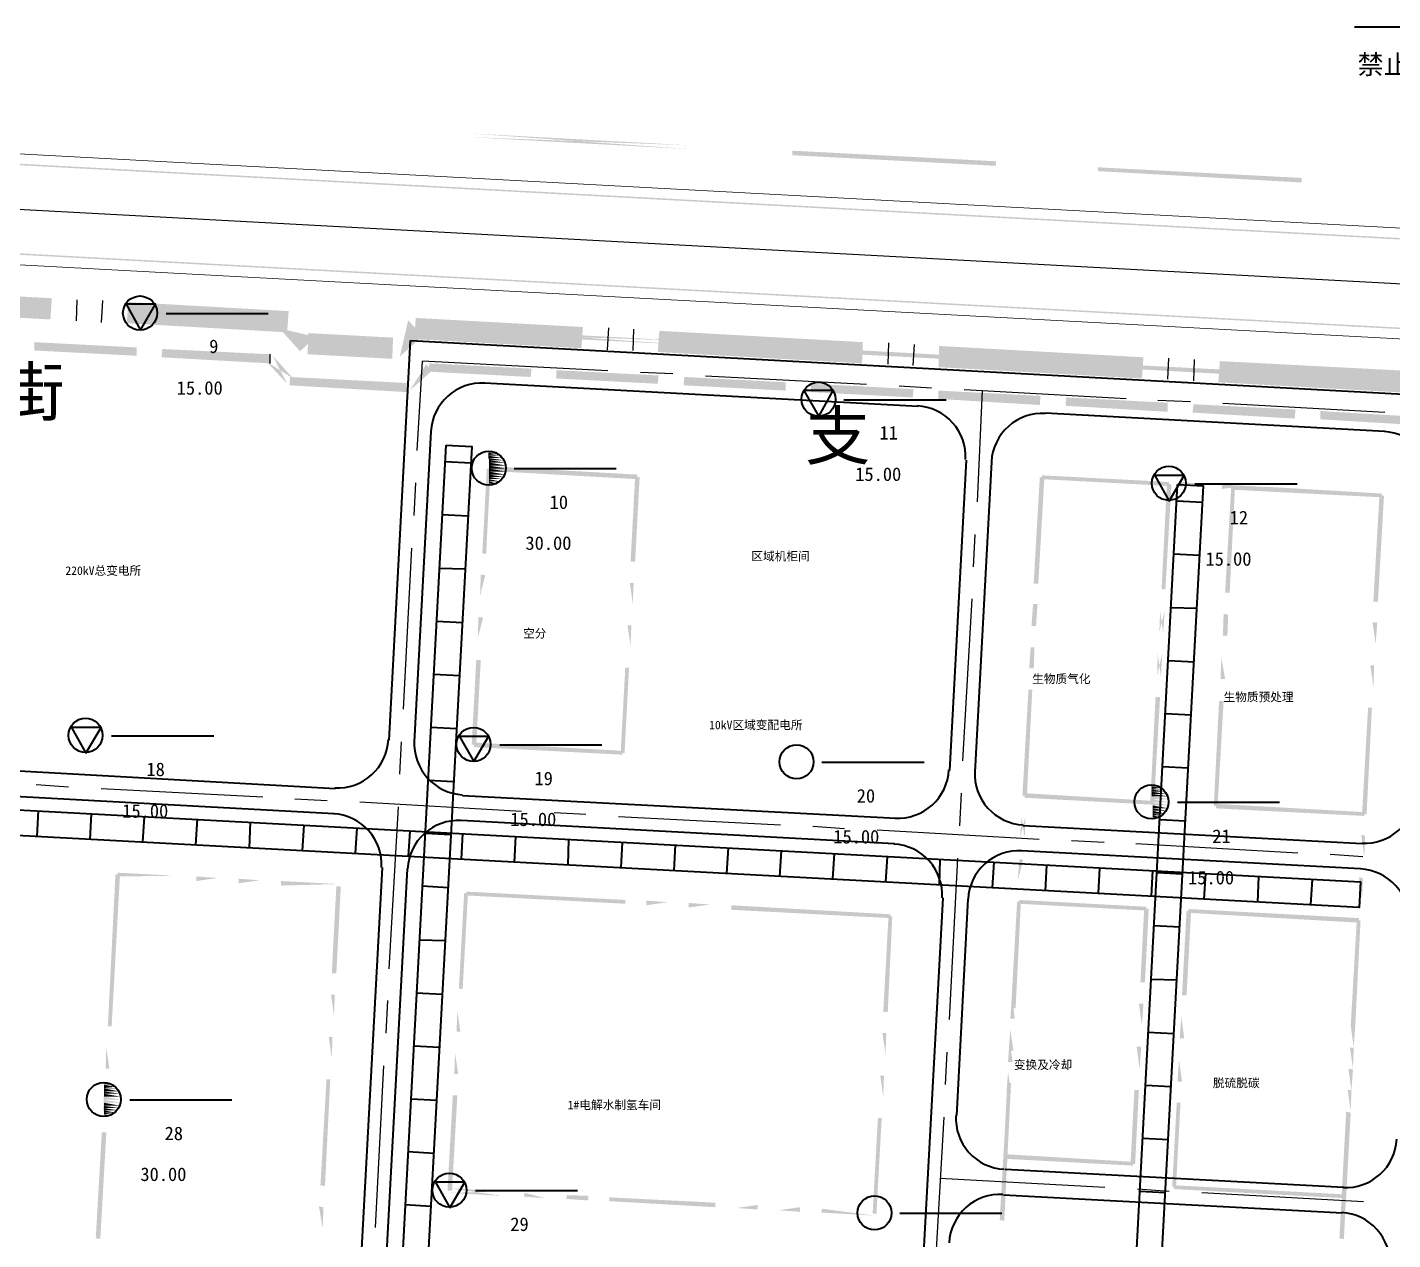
# Model space of a CAD drawing. Header units: metres. Extents: x 110 to 500, y 133 to 419.
# Drawn here: x 286.3 to 394.6, y 295.4 to 391.5 of the extents above; entities that cross this region are included whole.
import ezdxf

# ---------------------------------------------------------------- set-up
doc = ezdxf.new("R2010")
doc.units = ezdxf.units.M
for name, color, linetype in [('PDF_0', 7, 'Continuous'), ('PDF_0-道路边线', 7, 'Continuous'), ('PDF_c- 现状道路', 7, 'Continuous'), ('PDF_d-道路中心线', 7, 'Continuous'), ('PDF_d-道路红线', 7, 'Continuous'), ('PDF_HY_BZ_CC', 7, 'Continuous'), ('PDF_ROAD-CENT', 7, 'Continuous'), ('PDF_ZT-二期EPC承包商范围线', 7, 'Continuous'), ('PDF_勘探点', 7, 'Continuous'), ('PDF_绿线', 7, 'Continuous')]:
    doc.layers.add(name, color=color, linetype=linetype)
doc.styles.add('CHINESE', font='宋体')

msp = doc.modelspace()

# ---------------------------------------------------------------- hatches: boundary and pattern name
at = {"layer": 'PDF_0'}
for points in [[(272, 369.26), (288.14, 368.36), (288.26, 370.04), (272.06, 370.94)], [(294.2, 368.06), (306.92, 367.34), (307.04, 369.02), (294.32, 369.74)], [(317, 366.8), (330.26, 366.08), (330.38, 367.76), (317.12, 368.48)], [(308.54, 365.6), (315.26, 365.24), (315.32, 366.92), (308.6, 367.28)], [(336.32, 365.78), (352.52, 364.88), (352.58, 366.56), (336.44, 367.46)], [(286.88, 365.9), (294.98, 365.48), (294.98, 366.14), (286.88, 366.56)], [(358.58, 364.58), (374.72, 363.68), (374.84, 365.36), (358.64, 366.26)], [(296.96, 365.36), (305.54, 364.88), (305.54, 365.6), (297.02, 366.02)], [(380.78, 363.38), (396.98, 362.48), (397.04, 364.22), (380.9, 365.06)], [(318.14, 364.22), (326.24, 363.8), (326.3, 364.46), (318.2, 364.88)], [(328.28, 363.68), (336.32, 363.26), (336.38, 363.92), (328.28, 364.34)], [(307.1, 363.14), (316.4, 362.6), (316.4, 363.32), (307.16, 363.8)], [(338.36, 363.14), (346.46, 362.72), (346.46, 363.38), (338.42, 363.8)], [(348.44, 362.6), (356.54, 362.18), (356.6, 362.84), (348.5, 363.26)], [(358.58, 362.06), (366.62, 361.58), (366.68, 362.3), (358.58, 362.72)], [(368.66, 361.52), (376.76, 361.04), (376.76, 361.76), (368.72, 362.18)], [(378.74, 360.98), (386.84, 360.5), (386.9, 361.22), (378.8, 361.64)], [(388.88, 360.44), (396.98, 359.96), (396.98, 360.62), (388.88, 361.1)]]:
    msp.add_hatch(color=7, dxfattribs=at).paths.add_polyline_path(points)
h = msp.add_hatch(color=7, dxfattribs=at)
h.paths.add_polyline_path([(307.94, 365.84), (309.2, 366.98), (307.58, 368.78), (306.32, 367.64)])
h.paths.add_polyline_path([(306.32, 367.64), (306.32, 367.64), (307.58, 368.78), (309.2, 366.98)])
h = msp.add_hatch(color=7, dxfattribs=at)
h.paths.add_polyline_path([(315.86, 365.42), (317.66, 367.04), (316.52, 368.3), (314.72, 366.68)])
h.paths.add_polyline_path([(314.72, 366.68), (316.52, 368.3), (315.86, 365.42), (315.86, 365.42)])
h = msp.add_hatch(color=7, dxfattribs=at)
h.paths.add_polyline_path([(307.4, 363.68), (307.4, 363.68), (305.78, 365.48), (305.3, 365)])
h.paths.add_polyline_path([(305.3, 365), (305.3, 365), (305.78, 365.48), (306.92, 363.26)])
h = msp.add_hatch(color=7, dxfattribs=at)
h.paths.add_polyline_path([(316.16, 363.2), (316.64, 362.72), (318.38, 364.28), (317.96, 364.82)])
h.paths.add_polyline_path([(317.96, 364.82), (316.64, 362.72), (316.64, 362.72), (316.16, 363.2)])
h = msp.add_hatch(color=7, dxfattribs=at)
h.paths.add_polyline_path([(340.22, 349.64), (340.22, 349.64), (339.98, 349.46), (339.98, 349.46), (356.36, 348.56), (356.36, 348.56), (356.18, 348.74), (356.18, 348.74), (356.54, 355.28), (356.54, 355.28), (356.72, 355.46), (356.72, 355.46), (340.34, 356.36), (340.34, 356.36), (340.58, 356.18), (340.58, 356.18)])
h.paths.add_polyline_path([(340.58, 356.18), (340.58, 356.18), (340.34, 356.36), (340.34, 356.36), (356.72, 355.46), (356.72, 355.46), (356.54, 355.28), (356.54, 355.28), (356.18, 348.74), (356.18, 348.74), (356.36, 348.56), (356.36, 348.56), (339.98, 349.46), (339.98, 349.46), (340.22, 349.64), (340.22, 349.64)])
h = msp.add_hatch(color=7, dxfattribs=at)
h.paths.add_polyline_path([(339.38, 333.8), (339.38, 333.8), (339.14, 333.62), (339.14, 333.62), (355.52, 332.72), (355.52, 332.72), (355.34, 332.96), (355.34, 332.96), (355.88, 343.52), (355.88, 343.52), (356.12, 343.7), (356.12, 343.7), (339.74, 344.6), (339.74, 344.6), (339.92, 344.36), (339.92, 344.36)])
h.paths.add_polyline_path([(339.92, 344.36), (339.92, 344.36), (339.74, 344.6), (339.74, 344.6), (356.12, 343.7), (356.12, 343.7), (355.88, 343.52), (355.88, 343.52), (355.34, 332.96), (355.34, 332.96), (355.52, 332.72), (355.52, 332.72), (339.14, 333.62), (339.14, 333.62), (339.38, 333.8), (339.38, 333.8)])
at = {"layer": 'PDF_c- 现状道路'}
for points in [[(460.58, 371.18), (460.58, 371.3), (140.48, 388.52), (140.42, 388.4)], [(460.16, 364.1), (460.16, 364.22), (140.06, 381.44), (140.06, 381.32)]]:
    msp.add_hatch(color=7, dxfattribs=at).paths.add_polyline_path(points)
at = {"layer": 'PDF_HY_BZ_CC'}
h = msp.add_hatch(color=7, dxfattribs=at)
h.paths.add_polyline_path([(277.7, 335.84), (277.7, 335.84), (278.06, 336.14), (278.06, 336.14), (311.42, 334.34), (311.42, 334.34), (311.72, 333.98), (311.72, 333.98), (313.1, 366.02), (313.1, 366.02), (313.46, 366.32), (313.46, 366.32), (308.48, 366.26), (308.48, 366.26), (308.66, 366.56), (308.66, 366.56), (306.86, 368.06), (306.86, 368.06), (307.04, 368.36), (307.04, 368.36), (279.74, 369.86), (279.56, 369.68), (279.74, 369.5), (279.74, 369.5)])
h.paths.add_polyline_path([(279.74, 369.5), (279.56, 369.68), (279.86, 369.68), (279.74, 369.86), (307.04, 368.36), (307.04, 368.36), (306.86, 368.06), (306.86, 368.06), (308.66, 366.56), (308.66, 366.56), (308.48, 366.26), (308.48, 366.26), (313.46, 366.32), (313.46, 366.32), (313.1, 366.02), (313.1, 366.02), (311.72, 333.98), (311.72, 333.98), (311.42, 334.34), (311.42, 334.34), (278.06, 336.14), (278.06, 336.14), (277.7, 335.84), (277.7, 335.84)])
for points in [[(322.4, 349.82), (322.7, 349.76), (323.06, 356.54), (322.76, 356.54)], [(334.7, 355.7), (334.7, 356.06), (322.94, 356.72), (322.88, 356.36)], [(334.16, 349.16), (334.52, 349.16), (334.88, 355.88), (334.52, 355.88)], [(366.14, 347.42), (366.5, 347.42), (366.98, 355.82), (366.62, 355.88)], [(376.04, 355.22), (376.04, 355.52), (366.8, 356), (366.8, 355.7)], [(393.74, 354.26), (393.74, 354.56), (384.5, 355.1), (384.44, 354.74)], [(393.08, 345.98), (393.44, 345.98), (393.92, 354.38), (393.56, 354.44)], [(321.56, 334.64), (321.92, 334.64), (322.28, 341.36), (321.92, 341.36)], [(333.38, 334.04), (333.68, 333.98), (334.04, 340.76), (333.74, 340.76)], [(365.24, 330.62), (365.6, 330.62), (366.02, 339.02), (365.72, 339.02)], [(392.18, 329.18), (392.54, 329.12), (392.96, 337.58), (392.66, 337.58)], [(333.5, 333.86), (333.56, 334.16), (321.74, 334.82), (321.74, 334.46)], [(292.7, 312.32), (293, 312.32), (293.66, 324.32), (293.3, 324.38)], [(310.46, 316.52), (310.82, 316.52), (311.18, 323.42), (310.82, 323.42)], [(320.54, 315.32), (320.84, 315.26), (321.26, 322.82), (320.96, 322.88)], [(333.74, 322.04), (333.74, 322.34), (321.14, 323), (321.08, 322.7)], [(354.8, 320.9), (354.8, 321.2), (342.14, 321.92), (342.14, 321.56)], [(364.34, 313.76), (364.7, 313.76), (365.12, 322.16), (364.82, 322.22)], [(354.2, 313.46), (354.56, 313.46), (354.92, 321.02), (354.62, 321.08)], [(391.28, 312.32), (391.64, 312.32), (392.06, 320.72), (391.76, 320.72)], [(309.56, 299.72), (309.92, 299.66), (310.34, 308.12), (310.04, 308.12)], [(319.64, 299.3), (320, 299.3), (320.42, 306.86), (320.06, 306.86)], [(353.36, 297.5), (353.66, 297.44), (354.08, 305.06), (353.78, 305.06)], [(363.44, 296.96), (363.8, 296.9), (364.22, 305.36), (363.92, 305.36)], [(291.74, 295.52), (292.1, 295.46), (292.58, 303.92), (292.22, 303.92)], [(390.38, 295.52), (390.74, 295.46), (391.16, 303.92), (390.86, 303.92)], [(340.88, 297.98), (340.88, 298.34), (332.48, 298.76), (332.48, 298.46)]]:
    msp.add_hatch(color=7, dxfattribs=at).paths.add_polyline_path(points)
h = msp.add_hatch(color=7, dxfattribs=at)
h.paths.add_polyline_path([(377.72, 355.1), (379.4, 355.04), (379.4, 355.34), (377.72, 355.46)])
h.paths.add_polyline_path([(379.4, 355.34), (379.4, 355.34), (379.4, 355.04), (377.72, 355.1)])
h = msp.add_hatch(color=7, dxfattribs=at)
h.paths.add_polyline_path([(381.08, 354.92), (382.76, 354.8), (382.82, 355.16), (381.08, 355.28)])
h.paths.add_polyline_path([(382.82, 355.16), (382.82, 355.16), (382.76, 354.8), (381.08, 354.92)])
h = msp.add_hatch(color=7, dxfattribs=at)
h.paths.add_polyline_path([(322.52, 346.4), (322.52, 346.4), (322.28, 348.14), (322.28, 348.14)])
h.paths.add_polyline_path([(322.28, 348.14), (322.64, 348.08), (322.64, 348.08), (322.22, 346.46)])
h = msp.add_hatch(color=7, dxfattribs=at)
h.paths.add_polyline_path([(333.98, 345.8), (334.34, 345.8), (334.4, 347.48), (334.1, 347.48)])
h.paths.add_polyline_path([(334.1, 347.48), (334.34, 345.8), (334.34, 345.8), (333.98, 345.8)])
h = msp.add_hatch(color=7, dxfattribs=at)
h.paths.add_polyline_path([(365.96, 344.06), (366.32, 344.06), (366.44, 345.74), (366.08, 345.74)])
h.paths.add_polyline_path([(366.08, 345.74), (366.08, 345.74), (366.44, 345.74), (366.32, 344.06)])
h = msp.add_hatch(color=7, dxfattribs=at)
h.paths.add_polyline_path([(322.34, 343.04), (322.34, 343.04), (322.1, 344.78), (322.1, 344.78)])
h.paths.add_polyline_path([(322.1, 344.78), (322.46, 344.72), (322.46, 344.72), (322.04, 343.1)])
h = msp.add_hatch(color=7, dxfattribs=at)
h.paths.add_polyline_path([(333.8, 342.44), (334.16, 342.44), (334.22, 344.12), (333.92, 344.12)])
h.paths.add_polyline_path([(333.92, 344.12), (334.16, 342.44), (334.16, 342.44), (333.8, 342.44)])
h = msp.add_hatch(color=7, dxfattribs=at)
h.paths.add_polyline_path([(392.9, 342.62), (393.26, 342.62), (393.38, 344.3), (393.02, 344.3)])
h.paths.add_polyline_path([(393.02, 344.3), (393.26, 342.62), (393.26, 342.62), (392.9, 342.62)])
h = msp.add_hatch(color=7, dxfattribs=at)
h.paths.add_polyline_path([(365.78, 340.7), (366.14, 340.7), (366.2, 342.38), (365.9, 342.38)])
h.paths.add_polyline_path([(365.9, 342.38), (365.9, 342.38), (366.2, 342.38), (366.14, 340.7)])
h = msp.add_hatch(color=7, dxfattribs=at)
h.paths.add_polyline_path([(392.72, 339.26), (393.08, 339.26), (393.14, 340.94), (392.84, 340.94)])
h.paths.add_polyline_path([(392.84, 340.94), (393.08, 339.26), (393.08, 339.26), (392.72, 339.26)])
h = msp.add_hatch(color=7, dxfattribs=at)
h.paths.add_polyline_path([(365.42, 327.2), (365.42, 327.2), (365.48, 328.94), (365.18, 328.94)])
h.paths.add_polyline_path([(365.18, 328.94), (365.18, 328.94), (365.48, 328.94), (365.06, 327.26)])
h = msp.add_hatch(color=7, dxfattribs=at)
h.paths.add_polyline_path([(392, 325.82), (392.36, 325.76), (392.42, 327.44), (392.12, 327.5)])
h.paths.add_polyline_path([(392.12, 327.5), (392.36, 325.76), (392.36, 325.76), (392, 325.82)])
h = msp.add_hatch(color=7, dxfattribs=at)
h.paths.add_polyline_path([(365.24, 323.84), (365.24, 323.84), (365, 325.58), (365, 325.58)])
h.paths.add_polyline_path([(365, 325.58), (365.3, 325.52), (365.3, 325.52), (364.88, 323.9)])
h = msp.add_hatch(color=7, dxfattribs=at)
h.paths.add_polyline_path([(293.48, 324.2), (298.04, 323.96), (298.04, 324.26), (293.48, 324.5)])
h.paths.add_polyline_path([(298.04, 324.26), (298.04, 324.26), (298.04, 323.96), (293.48, 324.2)])
h = msp.add_hatch(color=7, dxfattribs=at)
h.paths.add_polyline_path([(299.72, 323.84), (301.4, 323.78), (301.4, 324.08), (299.72, 324.2)])
h.paths.add_polyline_path([(301.4, 324.08), (301.4, 324.08), (301.4, 323.78), (299.72, 323.84)])
h = msp.add_hatch(color=7, dxfattribs=at)
h.paths.add_polyline_path([(303.08, 323.66), (304.76, 323.54), (304.76, 323.9), (303.08, 324.02)])
h.paths.add_polyline_path([(304.76, 323.9), (304.76, 323.9), (304.76, 323.54), (303.08, 323.66)])
h = msp.add_hatch(color=7, dxfattribs=at)
h.paths.add_polyline_path([(306.44, 323.48), (311, 323.24), (311, 323.6), (306.44, 323.84)])
h.paths.add_polyline_path([(311, 323.6), (311, 323.6), (311, 323.24), (306.44, 323.48)])
h = msp.add_hatch(color=7, dxfattribs=at)
h.paths.add_polyline_path([(391.82, 322.4), (392.18, 322.4), (392.24, 324.08), (391.94, 324.14)])
h.paths.add_polyline_path([(391.94, 324.14), (392.18, 322.4), (392.18, 322.4), (391.82, 322.4)])
h = msp.add_hatch(color=7, dxfattribs=at)
h.paths.add_polyline_path([(335.42, 321.92), (337.1, 321.8), (337.1, 322.16), (335.42, 322.28)])
h.paths.add_polyline_path([(337.1, 322.16), (337.1, 322.16), (337.1, 321.8), (335.42, 321.92)])
h = msp.add_hatch(color=7, dxfattribs=at)
h.paths.add_polyline_path([(338.78, 321.74), (340.46, 321.62), (340.46, 321.98), (338.78, 322.1)])
h.paths.add_polyline_path([(340.46, 321.98), (340.46, 321.98), (340.46, 321.62), (338.78, 321.74)])
h = msp.add_hatch(color=7, dxfattribs=at)
h.paths.add_polyline_path([(310.28, 313.16), (310.64, 313.16), (310.7, 314.84), (310.4, 314.84)])
h.paths.add_polyline_path([(310.4, 314.84), (310.64, 313.16), (310.64, 313.16), (310.28, 313.16)])
h = msp.add_hatch(color=7, dxfattribs=at)
h.paths.add_polyline_path([(320.36, 311.9), (320.66, 311.9), (320.78, 313.58), (320.42, 313.58)])
h.paths.add_polyline_path([(320.42, 313.58), (320.42, 313.58), (320.78, 313.58), (320.66, 311.9)])
h = msp.add_hatch(color=7, dxfattribs=at)
h.paths.add_polyline_path([(364.16, 310.4), (364.52, 310.4), (364.58, 312.08), (364.28, 312.08)])
h.paths.add_polyline_path([(364.28, 312.08), (364.28, 312.08), (364.58, 312.08), (364.52, 310.4)])
h = msp.add_hatch(color=7, dxfattribs=at)
h.paths.add_polyline_path([(310.1, 309.8), (310.46, 309.8), (310.52, 311.48), (310.22, 311.48)])
h.paths.add_polyline_path([(310.22, 311.48), (310.46, 309.8), (310.46, 309.8), (310.1, 309.8)])
h = msp.add_hatch(color=7, dxfattribs=at)
h.paths.add_polyline_path([(354.02, 310.1), (354.38, 310.1), (354.44, 311.78), (354.14, 311.78)])
h.paths.add_polyline_path([(354.14, 311.78), (354.38, 310.1), (354.38, 310.1), (354.02, 310.1)])
h = msp.add_hatch(color=7, dxfattribs=at)
h.paths.add_polyline_path([(292.52, 308.96), (292.82, 308.96), (292.94, 310.64), (292.58, 310.64)])
h.paths.add_polyline_path([(292.58, 310.64), (292.58, 310.64), (292.94, 310.64), (292.82, 308.96)])
h = msp.add_hatch(color=7, dxfattribs=at)
h.paths.add_polyline_path([(320.18, 308.54), (320.48, 308.54), (320.6, 310.22), (320.24, 310.22)])
h.paths.add_polyline_path([(320.24, 310.22), (320.24, 310.22), (320.6, 310.22), (320.48, 308.54)])
h = msp.add_hatch(color=7, dxfattribs=at)
h.paths.add_polyline_path([(391.1, 308.96), (391.46, 308.96), (391.52, 310.64), (391.22, 310.64)])
h.paths.add_polyline_path([(391.22, 310.64), (391.46, 308.96), (391.46, 308.96), (391.1, 308.96)])
h = msp.add_hatch(color=7, dxfattribs=at)
h.paths.add_polyline_path([(363.98, 307.04), (364.34, 307.04), (364.4, 308.72), (364.1, 308.72)])
h.paths.add_polyline_path([(364.1, 308.72), (364.1, 308.72), (364.4, 308.72), (364.34, 307.04)])
h = msp.add_hatch(color=7, dxfattribs=at)
h.paths.add_polyline_path([(353.84, 306.74), (354.2, 306.74), (354.26, 308.42), (353.96, 308.42)])
h.paths.add_polyline_path([(353.96, 308.42), (354.2, 306.74), (354.2, 306.74), (353.84, 306.74)])
h = msp.add_hatch(color=7, dxfattribs=at)
h.paths.add_polyline_path([(292.34, 305.6), (292.64, 305.6), (292.76, 307.28), (292.4, 307.28)])
h.paths.add_polyline_path([(292.4, 307.28), (292.4, 307.28), (292.76, 307.28), (292.64, 305.6)])
h = msp.add_hatch(color=7, dxfattribs=at)
h.paths.add_polyline_path([(390.92, 305.6), (391.28, 305.6), (391.34, 307.28), (391.04, 307.28)])
h.paths.add_polyline_path([(391.04, 307.28), (391.28, 305.6), (391.28, 305.6), (390.92, 305.6)])
h = msp.add_hatch(color=7, dxfattribs=at)
h.paths.add_polyline_path([(319.82, 299.12), (324.08, 299.24), (324.08, 299.24), (319.82, 299.48)])
h.paths.add_polyline_path([(319.82, 299.48), (324.02, 298.88), (319.82, 299.12), (319.82, 299.12)])
h = msp.add_hatch(color=7, dxfattribs=at)
h.paths.add_polyline_path([(325.7, 298.82), (325.7, 298.82), (327.44, 299.06), (327.44, 299.06)])
h.paths.add_polyline_path([(325.76, 299.12), (325.76, 299.12), (327.38, 298.7), (325.7, 298.82)])
h = msp.add_hatch(color=7, dxfattribs=at)
h.paths.add_polyline_path([(329.06, 298.64), (329.06, 298.64), (330.8, 298.52), (330.8, 298.88)])
h.paths.add_polyline_path([(329.12, 298.94), (329.12, 298.94), (330.8, 298.88), (329.06, 298.64)])
h = msp.add_hatch(color=7, dxfattribs=at)
h.paths.add_polyline_path([(309.38, 296.36), (309.74, 296.3), (309.8, 297.98), (309.44, 298.04)])
h.paths.add_polyline_path([(309.44, 298.04), (309.74, 296.3), (309.74, 296.3), (309.38, 296.36)])
h = msp.add_hatch(color=7, dxfattribs=at)
h.paths.add_polyline_path([(342.56, 297.92), (344.24, 297.8), (344.24, 298.16), (342.56, 298.22)])
h.paths.add_polyline_path([(342.56, 298.22), (344.24, 298.16), (342.56, 297.92), (342.56, 297.92)])
h = msp.add_hatch(color=7, dxfattribs=at)
h.paths.add_polyline_path([(345.92, 297.74), (347.6, 297.62), (347.6, 297.98), (345.92, 298.04)])
h.paths.add_polyline_path([(345.92, 298.04), (347.6, 297.98), (345.92, 297.74), (345.92, 297.74)])
h = msp.add_hatch(color=7, dxfattribs=at)
h.paths.add_polyline_path([(349.28, 297.56), (349.28, 297.56), (353.54, 297.62), (353.54, 297.62)])
h.paths.add_polyline_path([(349.34, 297.86), (349.34, 297.86), (353.48, 297.32), (349.28, 297.56)])
at = {"layer": 'PDF_ZT-二期EPC承包商范围线'}
for points in [[(366.14, 347.54), (366.5, 347.48), (366.98, 355.82), (366.62, 355.88)], [(376.88, 355.16), (376.88, 355.46), (366.8, 356), (366.8, 355.7)], [(376.28, 347), (376.58, 346.94), (377.06, 355.28), (376.7, 355.34)], [(381.32, 346.7), (381.68, 346.7), (382.1, 355.04), (381.8, 355.04)], [(393.74, 354.26), (393.74, 354.56), (381.92, 355.22), (381.92, 354.86)], [(393.08, 346.04), (393.44, 346.04), (393.92, 354.38), (393.56, 354.44)], [(365.24, 330.62), (365.6, 330.62), (366.02, 338.96), (365.72, 338.96)], [(375.38, 330.08), (375.68, 330.08), (376.16, 338.42), (375.8, 338.42)], [(380.42, 329.78), (380.72, 329.78), (381.2, 338.12), (380.84, 338.12)], [(392.18, 329.18), (392.54, 329.12), (392.96, 337.52), (392.66, 337.52)], [(375.5, 329.9), (375.56, 330.2), (365.42, 330.8), (365.42, 330.44)], [(392.36, 329), (392.36, 329.3), (380.6, 329.96), (380.6, 329.6)], [(364.52, 316.34), (364.82, 316.34), (365.12, 322.16), (364.82, 322.22)], [(375.08, 321.5), (375.08, 321.8), (365, 322.34), (364.94, 322.04)], [(374.6, 315.8), (374.96, 315.8), (375.26, 321.62), (374.9, 321.68)], [(377.9, 314.78), (378.26, 314.78), (378.62, 321.44), (378.26, 321.5)], [(391.88, 320.54), (391.94, 320.9), (378.44, 321.62), (378.44, 321.32)], [(391.4, 314.06), (391.7, 314.06), (392.06, 320.72), (391.76, 320.72)], [(363.74, 302), (364.04, 302), (364.34, 307.82), (364.04, 307.82)], [(373.82, 301.46), (374.18, 301.4), (374.48, 307.28), (374.12, 307.28)], [(377.12, 299.6), (377.42, 299.54), (377.78, 306.26), (377.48, 306.26)], [(390.56, 298.88), (390.92, 298.82), (391.28, 305.48), (390.92, 305.54)], [(374, 301.28), (374, 301.58), (363.92, 302.18), (363.86, 301.82)], [(390.74, 298.7), (390.74, 299), (377.3, 299.72), (377.24, 299.42)]]:
    msp.add_hatch(color=7, dxfattribs=at).paths.add_polyline_path(points)
h = msp.add_hatch(color=7, dxfattribs=at)
h.paths.add_polyline_path([(365.96, 344.12), (366.32, 344.06), (366.44, 345.8), (366.08, 345.8)])
h.paths.add_polyline_path([(366.08, 345.8), (366.32, 344.06), (366.32, 344.06), (365.96, 344.12)])
h = msp.add_hatch(color=7, dxfattribs=at)
h.paths.add_polyline_path([(376.4, 343.52), (376.4, 343.52), (376.52, 345.26), (376.16, 345.26)])
h.paths.add_polyline_path([(376.16, 345.26), (376.16, 345.26), (376.52, 345.26), (376.1, 343.58)])
h = msp.add_hatch(color=7, dxfattribs=at)
h.paths.add_polyline_path([(381.14, 343.28), (381.5, 343.28), (381.2, 345.02), (381.2, 345.02)])
h.paths.add_polyline_path([(381.2, 345.02), (381.56, 344.96), (381.56, 344.96), (381.5, 343.28)])
h = msp.add_hatch(color=7, dxfattribs=at)
h.paths.add_polyline_path([(392.9, 342.62), (393.26, 342.62), (393.38, 344.36), (393.02, 344.36)])
h.paths.add_polyline_path([(393.02, 344.36), (393.26, 342.62), (393.26, 342.62), (392.9, 342.62)])
h = msp.add_hatch(color=7, dxfattribs=at)
h.paths.add_polyline_path([(365.78, 340.7), (366.14, 340.64), (366.2, 342.38), (365.9, 342.38)])
h.paths.add_polyline_path([(365.9, 342.38), (366.14, 340.64), (366.14, 340.64), (365.78, 340.7)])
h = msp.add_hatch(color=7, dxfattribs=at)
h.paths.add_polyline_path([(376.22, 340.1), (376.22, 340.1), (376.34, 341.84), (375.98, 341.84)])
h.paths.add_polyline_path([(375.98, 341.84), (375.98, 341.84), (376.34, 341.84), (375.92, 340.16)])
h = msp.add_hatch(color=7, dxfattribs=at)
h.paths.add_polyline_path([(380.96, 339.86), (381.32, 339.86), (381.38, 341.54), (381.02, 341.54)])
h.paths.add_polyline_path([(381.02, 341.54), (381.02, 341.54), (381.38, 341.54), (381.32, 339.86)])
h = msp.add_hatch(color=7, dxfattribs=at)
h.paths.add_polyline_path([(392.72, 339.2), (393.08, 339.2), (393.14, 340.94), (392.84, 340.94)])
h.paths.add_polyline_path([(392.84, 340.94), (393.08, 339.2), (393.08, 339.2), (392.72, 339.2)])
h = msp.add_hatch(color=7, dxfattribs=at)
h.paths.add_polyline_path([(364.28, 312.92), (364.64, 312.92), (364.76, 314.66), (364.4, 314.66)])
h.paths.add_polyline_path([(364.4, 314.66), (364.4, 314.66), (364.76, 314.66), (364.64, 312.92)])
h = msp.add_hatch(color=7, dxfattribs=at)
h.paths.add_polyline_path([(374.42, 312.38), (374.72, 312.38), (374.84, 314.12), (374.48, 314.12)])
h.paths.add_polyline_path([(374.48, 314.12), (374.72, 312.38), (374.72, 312.38), (374.42, 312.38)])
h = msp.add_hatch(color=7, dxfattribs=at)
h.paths.add_polyline_path([(377.72, 311.36), (378.08, 311.36), (378.14, 313.1), (377.84, 313.1)])
h.paths.add_polyline_path([(377.84, 313.1), (377.84, 313.1), (378.14, 313.1), (378.08, 311.36)])
h = msp.add_hatch(color=7, dxfattribs=at)
h.paths.add_polyline_path([(391.22, 310.64), (391.52, 310.64), (391.64, 312.32), (391.28, 312.38)])
h.paths.add_polyline_path([(391.28, 312.38), (391.52, 310.64), (391.52, 310.64), (391.22, 310.64)])
h = msp.add_hatch(color=7, dxfattribs=at)
h.paths.add_polyline_path([(364.1, 309.5), (364.46, 309.5), (364.58, 311.24), (364.22, 311.24)])
h.paths.add_polyline_path([(364.22, 311.24), (364.22, 311.24), (364.58, 311.24), (364.46, 309.5)])
h = msp.add_hatch(color=7, dxfattribs=at)
h.paths.add_polyline_path([(374.24, 308.96), (374.54, 308.96), (374.66, 310.7), (374.3, 310.7)])
h.paths.add_polyline_path([(374.3, 310.7), (374.54, 308.96), (374.54, 308.96), (374.24, 308.96)])
h = msp.add_hatch(color=7, dxfattribs=at)
h.paths.add_polyline_path([(377.54, 307.94), (377.9, 307.94), (377.96, 309.68), (377.66, 309.68)])
h.paths.add_polyline_path([(377.66, 309.68), (377.66, 309.68), (377.96, 309.68), (377.9, 307.94)])
h = msp.add_hatch(color=7, dxfattribs=at)
h.paths.add_polyline_path([(391.04, 307.22), (391.34, 307.22), (391.46, 308.9), (391.1, 308.96)])
h.paths.add_polyline_path([(391.1, 308.96), (391.34, 307.22), (391.34, 307.22), (391.04, 307.22)])
at = {"layer": 'PDF_勘探点'}
for points in [[(322.88, 357.8), (323.36, 357.8), (323.12, 357.86)], [(322.94, 355.28), (323.36, 355.28), (323.6, 355.34)], [(322.94, 355.16), (323.18, 355.22), (322.94, 355.28)], [(323.18, 355.22), (323.36, 355.28), (322.94, 355.28)], [(375.5, 331.34), (375.98, 331.34), (375.74, 331.4)], [(375.56, 328.82), (375.98, 328.82), (376.22, 328.88)], [(375.56, 328.7), (375.8, 328.76), (375.56, 328.82)], [(375.8, 328.76), (375.98, 328.82), (375.56, 328.82)], [(292.4, 307.76), (292.88, 307.76), (292.64, 307.82)], [(292.4, 307.7), (293.06, 307.7), (292.88, 307.76)], [(292.64, 305.18), (292.88, 305.24), (292.46, 305.24)]]:
    msp.add_hatch(color=7, dxfattribs=at).paths.add_polyline_path(points)
h = msp.add_hatch(color=7, dxfattribs=at)
h.paths.add_polyline_path([(322.88, 357.68), (323.6, 357.68), (323.36, 357.8), (322.88, 357.8)])
h.paths.add_polyline_path([(322.88, 357.8), (322.88, 357.8), (323.36, 357.8), (323.6, 357.68)])
h = msp.add_hatch(color=7, dxfattribs=at)
h.paths.add_polyline_path([(322.88, 357.56), (323.78, 357.56), (323.6, 357.68), (322.88, 357.68)])
h.paths.add_polyline_path([(322.88, 357.68), (322.88, 357.68), (323.6, 357.68), (323.78, 357.56)])
h = msp.add_hatch(color=7, dxfattribs=at)
h.paths.add_polyline_path([(322.88, 357.38), (323.96, 357.38), (323.78, 357.56), (322.88, 357.56)])
h.paths.add_polyline_path([(322.88, 357.56), (322.88, 357.56), (323.78, 357.56), (323.96, 357.38)])
h = msp.add_hatch(color=7, dxfattribs=at)
h.paths.add_polyline_path([(324.08, 357.2), (323.96, 357.38), (322.88, 357.38), (322.88, 357.38)])
h.paths.add_polyline_path([(322.88, 357.38), (323.96, 357.38), (324.08, 357.2), (322.94, 357.2)])
h = msp.add_hatch(color=7, dxfattribs=at)
h.paths.add_polyline_path([(322.94, 357.02), (324.2, 357.02), (324.08, 357.2), (322.94, 357.2)])
h.paths.add_polyline_path([(322.94, 357.2), (322.94, 357.2), (324.08, 357.2), (324.2, 357.02)])
h = msp.add_hatch(color=7, dxfattribs=at)
h.paths.add_polyline_path([(322.94, 356.78), (324.26, 356.78), (324.2, 357.02), (322.94, 357.02)])
h.paths.add_polyline_path([(322.94, 357.02), (322.94, 357.02), (324.2, 357.02), (324.26, 356.78)])
h = msp.add_hatch(color=7, dxfattribs=at)
h.paths.add_polyline_path([(322.94, 356.54), (324.26, 356.54), (324.26, 356.78), (322.94, 356.78)])
h.paths.add_polyline_path([(322.94, 356.78), (322.94, 356.78), (324.26, 356.78), (324.26, 356.54)])
h = msp.add_hatch(color=7, dxfattribs=at)
h.paths.add_polyline_path([(322.94, 356.3), (324.26, 356.3), (324.26, 356.54), (322.94, 356.54)])
h.paths.add_polyline_path([(322.94, 356.54), (322.94, 356.54), (324.26, 356.54), (324.26, 356.3)])
h = msp.add_hatch(color=7, dxfattribs=at)
h.paths.add_polyline_path([(322.94, 356.06), (324.2, 356.06), (324.26, 356.3), (322.94, 356.3)])
h.paths.add_polyline_path([(322.94, 356.3), (322.94, 356.3), (324.26, 356.3), (324.2, 356.06)])
h = msp.add_hatch(color=7, dxfattribs=at)
h.paths.add_polyline_path([(322.94, 355.88), (324.08, 355.88), (324.2, 356.06), (322.94, 356.06)])
h.paths.add_polyline_path([(322.94, 356.06), (322.94, 356.06), (324.2, 356.06), (324.08, 355.88)])
h = msp.add_hatch(color=7, dxfattribs=at)
h.paths.add_polyline_path([(322.94, 355.7), (323.96, 355.7), (324.08, 355.88), (322.94, 355.88)])
h.paths.add_polyline_path([(322.94, 355.88), (322.94, 355.88), (324.08, 355.88), (323.96, 355.7)])
h = msp.add_hatch(color=7, dxfattribs=at)
h.paths.add_polyline_path([(322.94, 355.52), (323.78, 355.52), (323.96, 355.7), (322.94, 355.7)])
h.paths.add_polyline_path([(322.94, 355.7), (322.94, 355.7), (323.96, 355.7), (323.78, 355.52)])
h = msp.add_hatch(color=7, dxfattribs=at)
h.paths.add_polyline_path([(322.94, 355.34), (323.6, 355.34), (323.78, 355.52), (322.94, 355.52)])
h.paths.add_polyline_path([(322.94, 355.52), (322.94, 355.52), (323.78, 355.52), (323.6, 355.34)])
h = msp.add_hatch(color=7, dxfattribs=at)
h.paths.add_polyline_path([(375.5, 331.22), (376.22, 331.22), (375.98, 331.34), (375.5, 331.34)])
h.paths.add_polyline_path([(375.5, 331.34), (375.5, 331.34), (375.98, 331.34), (376.22, 331.22)])
h = msp.add_hatch(color=7, dxfattribs=at)
h.paths.add_polyline_path([(375.5, 331.1), (376.4, 331.1), (376.22, 331.22), (375.5, 331.22)])
h.paths.add_polyline_path([(375.5, 331.22), (375.5, 331.22), (376.22, 331.22), (376.4, 331.1)])
h = msp.add_hatch(color=7, dxfattribs=at)
h.paths.add_polyline_path([(375.5, 330.92), (376.58, 330.92), (376.4, 331.1), (375.5, 331.1)])
h.paths.add_polyline_path([(375.5, 331.1), (375.5, 331.1), (376.4, 331.1), (376.58, 330.92)])
h = msp.add_hatch(color=7, dxfattribs=at)
h.paths.add_polyline_path([(375.5, 330.74), (376.7, 330.74), (376.58, 330.92), (375.5, 330.92)])
h.paths.add_polyline_path([(375.5, 330.92), (375.5, 330.92), (376.58, 330.92), (376.7, 330.74)])
h = msp.add_hatch(color=7, dxfattribs=at)
h.paths.add_polyline_path([(375.5, 330.56), (376.82, 330.56), (376.7, 330.74), (375.5, 330.74)])
h.paths.add_polyline_path([(375.5, 330.74), (375.5, 330.74), (376.7, 330.74), (376.82, 330.56)])
h = msp.add_hatch(color=7, dxfattribs=at)
h.paths.add_polyline_path([(375.5, 330.32), (376.88, 330.32), (376.82, 330.56), (375.5, 330.56)])
h.paths.add_polyline_path([(375.5, 330.56), (375.5, 330.56), (376.82, 330.56), (376.88, 330.32)])
h = msp.add_hatch(color=7, dxfattribs=at)
h.paths.add_polyline_path([(375.5, 330.08), (376.88, 330.08), (376.88, 330.32), (375.5, 330.32)])
h.paths.add_polyline_path([(375.5, 330.32), (375.5, 330.32), (376.88, 330.32), (376.88, 330.08)])
h = msp.add_hatch(color=7, dxfattribs=at)
h.paths.add_polyline_path([(376.88, 329.84), (376.88, 330.08), (375.5, 330.08), (375.5, 330.08)])
h.paths.add_polyline_path([(375.5, 330.08), (376.88, 330.08), (376.88, 329.84), (375.56, 329.84)])
h = msp.add_hatch(color=7, dxfattribs=at)
h.paths.add_polyline_path([(375.56, 329.6), (376.82, 329.6), (376.88, 329.84), (375.56, 329.84)])
h.paths.add_polyline_path([(375.56, 329.84), (375.56, 329.84), (376.88, 329.84), (376.82, 329.6)])
h = msp.add_hatch(color=7, dxfattribs=at)
h.paths.add_polyline_path([(375.56, 329.42), (376.7, 329.42), (376.82, 329.6), (375.56, 329.6)])
h.paths.add_polyline_path([(375.56, 329.6), (375.56, 329.6), (376.82, 329.6), (376.7, 329.42)])
h = msp.add_hatch(color=7, dxfattribs=at)
h.paths.add_polyline_path([(375.56, 329.18), (376.58, 329.18), (376.7, 329.42), (375.56, 329.42)])
h.paths.add_polyline_path([(375.56, 329.42), (375.56, 329.42), (376.7, 329.42), (376.58, 329.18)])
h = msp.add_hatch(color=7, dxfattribs=at)
h.paths.add_polyline_path([(375.56, 329.06), (376.4, 329.06), (376.58, 329.18), (375.56, 329.18)])
h.paths.add_polyline_path([(375.56, 329.18), (375.56, 329.18), (376.58, 329.18), (376.4, 329.06)])
h = msp.add_hatch(color=7, dxfattribs=at)
h.paths.add_polyline_path([(375.56, 328.88), (376.22, 328.88), (376.4, 329.06), (375.56, 329.06)])
h.paths.add_polyline_path([(375.56, 329.06), (375.56, 329.06), (376.4, 329.06), (376.22, 328.88)])
h = msp.add_hatch(color=7, dxfattribs=at)
h.paths.add_polyline_path([(292.4, 307.52), (293.3, 307.52), (293.06, 307.7), (292.4, 307.7)])
h.paths.add_polyline_path([(292.4, 307.7), (292.4, 307.7), (293.06, 307.7), (293.3, 307.52)])
h = msp.add_hatch(color=7, dxfattribs=at)
h.paths.add_polyline_path([(292.4, 307.4), (293.42, 307.4), (293.3, 307.52), (292.4, 307.52)])
h.paths.add_polyline_path([(292.4, 307.52), (292.4, 307.52), (293.3, 307.52), (293.42, 307.4)])
h = msp.add_hatch(color=7, dxfattribs=at)
h.paths.add_polyline_path([(292.4, 307.16), (293.6, 307.16), (293.42, 307.4), (292.4, 307.4)])
h.paths.add_polyline_path([(292.4, 307.4), (292.4, 307.4), (293.42, 307.4), (293.6, 307.16)])
h = msp.add_hatch(color=7, dxfattribs=at)
h.paths.add_polyline_path([(292.4, 306.98), (293.66, 306.98), (293.6, 307.16), (292.4, 307.16)])
h.paths.add_polyline_path([(292.4, 307.16), (292.4, 307.16), (293.6, 307.16), (293.66, 306.98)])
h = msp.add_hatch(color=7, dxfattribs=at)
h.paths.add_polyline_path([(292.4, 306.74), (293.72, 306.74), (293.66, 306.98), (292.4, 306.98)])
h.paths.add_polyline_path([(292.4, 306.98), (292.4, 306.98), (293.66, 306.98), (293.72, 306.74)])
h = msp.add_hatch(color=7, dxfattribs=at)
h.paths.add_polyline_path([(292.4, 306.5), (293.78, 306.5), (293.72, 306.74), (292.4, 306.74)])
h.paths.add_polyline_path([(292.4, 306.74), (292.4, 306.74), (293.72, 306.74), (293.78, 306.5)])
h = msp.add_hatch(color=7, dxfattribs=at)
h.paths.add_polyline_path([(292.4, 306.26), (293.72, 306.26), (293.78, 306.5), (292.4, 306.5)])
h.paths.add_polyline_path([(292.4, 306.5), (292.4, 306.5), (293.78, 306.5), (293.72, 306.26)])
h = msp.add_hatch(color=7, dxfattribs=at)
h.paths.add_polyline_path([(292.4, 306.02), (293.72, 306.02), (293.72, 306.26), (292.4, 306.26)])
h.paths.add_polyline_path([(292.4, 306.26), (292.4, 306.26), (293.72, 306.26), (293.72, 306.02)])
h = msp.add_hatch(color=7, dxfattribs=at)
h.paths.add_polyline_path([(292.4, 305.84), (293.6, 305.84), (293.72, 306.02), (292.4, 306.02)])
h.paths.add_polyline_path([(292.4, 306.02), (292.4, 306.02), (293.72, 306.02), (293.6, 305.84)])
h = msp.add_hatch(color=7, dxfattribs=at)
h.paths.add_polyline_path([(292.4, 305.66), (293.48, 305.66), (293.6, 305.84), (292.4, 305.84)])
h.paths.add_polyline_path([(292.4, 305.84), (292.4, 305.84), (293.6, 305.84), (293.48, 305.66)])
h = msp.add_hatch(color=7, dxfattribs=at)
h.paths.add_polyline_path([(292.4, 305.48), (293.3, 305.48), (293.48, 305.66), (292.4, 305.66)])
h.paths.add_polyline_path([(292.4, 305.66), (292.4, 305.66), (293.48, 305.66), (293.3, 305.48)])
h = msp.add_hatch(color=7, dxfattribs=at)
h.paths.add_polyline_path([(292.4, 305.36), (293.12, 305.36), (293.3, 305.48), (292.4, 305.48)])
h.paths.add_polyline_path([(292.4, 305.48), (292.4, 305.48), (293.3, 305.48), (293.12, 305.36)])
h = msp.add_hatch(color=7, dxfattribs=at)
h.paths.add_polyline_path([(292.88, 305.24), (293.12, 305.36), (292.4, 305.36), (292.4, 305.36)])
h.paths.add_polyline_path([(292.4, 305.36), (293.12, 305.36), (292.88, 305.24), (292.46, 305.24)])
at = {"layer": 'PDF_绿线'}
h = msp.add_hatch(color=7, dxfattribs=at)
h.paths.add_polyline_path([(321.26, 382.82), (321.26, 382.82), (338.9, 381.86), (321.26, 383.12), (321.26, 383.12), (304.4, 384.02), (304.4, 384.02), (285.56, 385.04), (285.56, 384.74), (304.4, 383.72), (304.4, 383.72)])
h.paths.add_polyline_path([(304.4, 383.72), (304.4, 383.72), (285.56, 384.74), (285.56, 385.04), (304.4, 384.02), (304.4, 384.02), (321.26, 383.12), (321.26, 383.12), (338.9, 382.16), (321.26, 382.82), (321.26, 382.82)])
for points in [[(363.14, 380.54), (363.14, 380.9), (347, 381.74), (347, 381.38)], [(387.38, 379.22), (387.38, 379.58), (371.24, 380.42), (371.24, 380.12)], [(362.3, 365.06), (362.36, 365.36), (346.16, 366.26), (346.16, 365.9)], [(386.54, 363.74), (386.6, 364.1), (370.4, 364.94), (370.4, 364.64)]]:
    msp.add_hatch(color=7, dxfattribs=at).paths.add_polyline_path(points)
h = msp.add_hatch(color=7, dxfattribs=at)
h.paths.add_polyline_path([(320.42, 367.28), (320.42, 367.28), (338.06, 366.38), (320.42, 367.64), (320.42, 367.64), (303.62, 368.54), (303.62, 368.54), (284.78, 369.56), (284.78, 369.2), (303.56, 368.18), (303.56, 368.18)])
h.paths.add_polyline_path([(303.56, 368.18), (303.56, 368.18), (284.78, 369.2), (284.78, 369.56), (303.62, 368.54), (303.62, 368.54), (320.42, 367.64), (320.42, 367.64), (338.06, 366.68), (320.42, 367.28), (320.42, 367.28)])

# ---------------------------------------------------------------- linework, layer by layer
at = {"layer": 'PDF_0', "color": 7, "lineweight": 40}
msp.add_lwpolyline([(429.32, 372.92), (414.02, 391.52), (391.58, 391.52)], dxfattribs=at)
at = {"layer": 'PDF_0', "color": 1}
for points in [[(290.24, 369.92), (290.18, 368.24)], [(292.28, 369.86), (292.16, 368.12)], [(332.42, 367.7), (332.3, 365.96)], [(334.4, 367.58), (334.34, 365.9)], [(354.62, 366.5), (354.56, 364.82)], [(356.66, 366.38), (356.54, 364.7)], [(376.82, 365.3), (376.76, 363.62)], [(378.86, 365.18), (378.8, 363.5)]]:
    msp.add_lwpolyline(points, dxfattribs=at)
at = {"layer": 'PDF_0', "color": 2}
msp.add_lwpolyline([(305.54, 365.6), (305.54, 364.88)], dxfattribs=at)
at = {"layer": 'PDF_0', "color": 2, "lineweight": 40}
for points in [[(319.52, 358.4), (321.56, 358.28), (316.28, 260.48), (314.3, 260.6)], [(377.54, 355.28), (379.58, 355.16), (374.3, 257.36), (372.32, 257.48)], [(266.72, 328.46), (266.78, 330.5), (392.06, 323.78), (391.94, 321.74)]]:
    msp.add_lwpolyline(points, close=True, dxfattribs=at)
for points in [[(321.5, 356.96), (319.46, 357.08)], [(379.52, 353.84), (377.48, 353.96)], [(321.26, 352.76), (319.22, 352.88)], [(379.28, 349.64), (377.24, 349.76)], [(321.02, 348.56), (319.04, 348.62)], [(379.04, 345.44), (377.06, 345.5)], [(320.84, 344.3), (318.8, 344.42)], [(378.86, 341.18), (376.82, 341.3)], [(320.6, 340.1), (318.56, 340.22)], [(378.62, 336.98), (376.58, 337.1)], [(320.36, 335.9), (318.32, 336.02)], [(378.38, 332.78), (376.34, 332.9)], [(320.12, 331.7), (318.14, 331.82)], [(287.18, 329.42), (287.06, 327.38)], [(291.38, 329.18), (291.26, 327.14)], [(295.58, 328.94), (295.46, 326.96)], [(299.78, 328.76), (299.66, 326.72)], [(303.98, 328.52), (303.92, 326.48)], [(308.24, 328.28), (308.12, 326.24)], [(378.14, 328.58), (376.16, 328.7)], [(312.44, 328.04), (312.32, 326.06)], [(316.64, 327.8), (316.52, 325.82)], [(319.88, 327.5), (317.9, 327.62)], [(320.84, 327.62), (320.72, 325.58)], [(325.04, 327.38), (324.92, 325.34)], [(329.24, 327.14), (329.18, 325.1)], [(333.5, 326.9), (333.38, 324.92)], [(337.7, 326.72), (337.58, 324.68)], [(341.9, 326.48), (341.78, 324.44)], [(346.1, 326.24), (345.98, 324.2)], [(350.3, 326), (350.18, 324.02)], [(354.5, 325.76), (354.38, 323.78)], [(358.7, 325.58), (358.64, 323.54)], [(362.96, 325.34), (362.84, 323.3)], [(367.16, 325.1), (367.04, 323.06)], [(371.36, 324.86), (371.24, 322.88)], [(375.56, 324.68), (375.44, 322.64)], [(377.9, 324.38), (375.92, 324.5)], [(379.76, 324.44), (379.64, 322.4)], [(383.96, 324.2), (383.9, 322.16)], [(388.22, 323.96), (388.1, 321.98)], [(319.7, 323.3), (317.66, 323.42)], [(377.72, 320.18), (375.68, 320.3)], [(319.46, 319.1), (317.42, 319.16)], [(377.48, 315.98), (375.44, 316.04)], [(319.22, 314.84), (317.18, 314.96)], [(377.24, 311.72), (375.2, 311.84)], [(318.98, 310.64), (317, 310.76)], [(377, 307.52), (375.02, 307.64)], [(318.8, 306.44), (316.76, 306.56)], [(376.82, 303.32), (374.78, 303.44)], [(318.56, 302.24), (316.52, 302.36)], [(376.58, 299.12), (374.54, 299.24)], [(318.32, 298.04), (316.28, 298.16)]]:
    msp.add_lwpolyline(points, dxfattribs=at)
at = {"layer": 'PDF_0-道路边线', "color": 3, "lineweight": 40}
for points in [[(315.02, 335), (316.7, 366.68)], [(316.7, 366.68), (459.08, 359)], [(356.96, 361.46), (322.58, 363.32)], [(393.98, 359.48), (367.04, 360.92)], [(318.32, 359.48), (317, 334.88)], [(359.48, 332.6), (360.8, 357.2)], [(362.78, 357.08), (361.46, 332.48)], [(310.76, 331.16), (277.1, 333.02)], [(310.64, 329.18), (276.98, 330.98)], [(320.84, 330.62), (355.22, 328.82)], [(355.1, 326.78), (320.72, 328.64)], [(392.18, 326.78), (365.3, 328.22)], [(392.06, 324.8), (365.18, 326.24)], [(311.42, 268.34), (314.48, 324.92)], [(313.22, 264.5), (316.46, 324.8)], [(358.94, 322.52), (355.58, 260.9)], [(360.92, 322.4), (360.02, 305.24)], [(390.74, 299.54), (363.86, 300.98)], [(390.62, 297.5), (363.74, 298.94)]]:
    msp.add_lwpolyline(points, dxfattribs=at)
for centre, start, end in [((322.37, 359.27), 86.918, 176.919), ((356.69, 357.47), -3.082, 86.919), ((366.83, 356.87), 86.918, 176.919), ((393.71, 355.43), -3.082, 86.919), ((310.91, 335.27), -93.082, -3.081), ((321.05, 334.73), 176.918, -93.081), ((355.37, 332.87), -93.082, -3.081), ((365.51, 332.33), 176.918, -93.081), ((392.39, 330.89), -93.082, -3.081), ((310.37, 325.13), -3.082, 86.919), ((320.51, 324.59), 86.918, 176.919), ((354.83, 322.73), -3.082, 86.919), ((364.97, 322.19), 86.918, 176.919), ((391.85, 320.75), -3.082, 86.919), ((364.01, 305.03), 176.918, -93.081), ((390.89, 303.59), -93.082, -3.081), ((363.47, 294.95), 86.918, 176.919), ((390.35, 293.51), -3.082, 86.919)]:
    msp.add_arc(centre, 4.05, start, end, dxfattribs=at)
at = {"layer": 'PDF_d-道路中心线', "color": 1}
msp.add_lwpolyline([(134, 385.28), (468.98, 367.22)], dxfattribs=at)
at = {"layer": 'PDF_d-道路红线', "color": 5, "lineweight": 5}
for points in [[(140.66, 389.3), (304.22, 380.48), (321.08, 379.58), (459.74, 372.14)], [(140.18, 380.54), (303.8, 371.72), (320.6, 370.82), (459.26, 363.38)]]:
    msp.add_lwpolyline(points, dxfattribs=at)
at = {"layer": 'PDF_ROAD-CENT', "color": 6}
for points in [[(317.24, 357.98), (317.66, 365.06)], [(332.36, 364.28), (317.66, 365.06)], [(337.52, 364.04), (334.94, 364.16)], [(352.88, 363.2), (340.1, 363.86)], [(358.04, 362.9), (355.46, 363.08)], [(373.46, 362.06), (360.62, 362.78)], [(362.06, 362.72), (361.64, 353.9)], [(378.56, 361.82), (375.98, 361.94)], [(393.98, 360.98), (381.14, 361.7)], [(317, 352.82), (317.12, 355.4)], [(361.46, 351.32), (361.34, 348.74)], [(316.16, 337.46), (316.82, 350.24)], [(361.22, 346.22), (360.5, 333.38)], [(315.86, 332.3), (315.98, 334.88)], [(289.58, 331.28), (287, 331.46)], [(305, 330.5), (292.16, 331.16)], [(310.1, 330.2), (307.52, 330.32)], [(360.38, 330.8), (360.26, 328.22)], [(325.52, 329.36), (312.68, 330.08)], [(315.02, 316.88), (315.74, 329.72)], [(330.62, 329.12), (328.1, 329.24)], [(346.04, 328.28), (333.2, 328.94)], [(351.14, 327.98), (348.62, 328.16)], [(366.56, 327.14), (353.72, 327.86)], [(371.72, 326.9), (369.14, 327.02)], [(387.08, 326.06), (374.24, 326.78)], [(360.08, 325.64), (359.42, 312.86)], [(392.24, 325.76), (389.66, 325.94)], [(314.78, 311.78), (314.9, 314.36)], [(359.24, 310.28), (359.12, 307.7)], [(313.94, 296.36), (314.6, 309.2)], [(359, 305.12), (358.28, 292.34)], [(371.78, 299.54), (358.7, 300.26)], [(376.88, 299.24), (374.36, 299.42)], [(392.3, 298.4), (379.46, 299.12)]]:
    msp.add_lwpolyline(points, dxfattribs=at)
at = {"layer": 'PDF_勘探点', "color": 5, "lineweight": 40}
for points in [[(295.28, 367.52), (296.48, 369.56), (294.14, 369.56)], [(349.1, 360.68), (350.24, 362.72), (347.9, 362.72)], [(376.88, 353.96), (378.08, 356), (375.74, 356)], [(290.96, 333.98), (292.16, 336.02), (289.82, 336.02)], [(321.74, 333.32), (322.88, 335.3), (320.6, 335.3)], [(319.82, 297.92), (321.02, 299.96), (318.68, 299.96)]]:
    msp.add_lwpolyline(points, close=True, dxfattribs=at)
for points in [[(297.32, 368.84), (305.42, 368.84)], [(351.08, 362), (359.18, 362)], [(324.92, 356.54), (333.02, 356.54)], [(378.92, 355.34), (387.02, 355.34)], [(293, 335.36), (301.1, 335.36)], [(323.78, 334.64), (331.88, 334.64)], [(349.34, 333.26), (357.44, 333.26)], [(377.54, 330.08), (385.64, 330.08)], [(294.44, 306.5), (302.54, 306.5)], [(321.86, 299.3), (329.96, 299.3)], [(355.52, 297.5), (363.62, 297.5)]]:
    msp.add_lwpolyline(points, dxfattribs=at)
for centre in [(295.25, 368.87), (349.07, 362.03), (322.91, 356.57), (376.85, 355.37), (290.93, 335.39), (321.71, 334.67), (347.33, 333.29), (375.47, 330.11), (292.37, 306.53), (319.79, 299.33), (353.51, 297.53)]:
    msp.add_circle(centre, 1.35, dxfattribs=at)

# ---------------------------------------------------------------- texts
at = {"attachment_point": 7, "style": 'CHINESE'}
for s, insert, char_height in [('禁止开口线', (391.82, 387.64), 1.518), ('街', (284.12, 360.32), 3.77), ('支', (348.02, 356.84), 3.77), ('区域机柜间', (343.74, 349.17), 0.679), ('220kV总变电所', (289.33, 348.03), 0.679), ('空分', (325.63, 343.05), 0.679), ('生物质气化', (366.01, 339.45), 0.679), ('生物质预处理', (381.19, 338.01), 0.679), ('10kV区域变配电所', (340.39, 335.79), 0.679), ('变换及冷却', (364.56, 308.85), 0.679), ('脱硫脱碳', (380.35, 307.41), 0.679), ('1#电解水制氢车间', (329.17, 305.67), 0.679)]:
    msp.add_mtext(s, dxfattribs=dict(at, insert=insert, char_height=char_height))
at = {"color": 5, "attachment_point": 7, "style": 'CHINESE'}
for s, insert, char_height in [('9', (300.74, 365.68), 1.07), ('15.00', (298.16, 362.38), 1.073), ('11', (353.9, 358.84), 1.073), ('15.00', (351.98, 355.54), 1.073), ('10', (327.74, 353.32), 1.073), ('12', (381.68, 352.12), 1.073), ('30.00', (325.82, 350.08), 1.073), ('15.00', (379.76, 348.82), 1.073), ('18', (295.76, 332.14), 1.073), ('19', (326.54, 331.42), 1.073), ('20', (352.1, 330.04), 1.073), ('15.00', (293.84, 328.84), 1.073), ('15.00', (324.62, 328.18), 1.073), ('15.00', (350.24, 326.8), 1.073), ('21', (380.3, 326.86), 1.073), ('15.00', (378.38, 323.56), 1.073), ('28', (297.2, 303.28), 1.073), ('30.00', (295.28, 300.04), 1.073), ('29', (324.62, 296.08), 1.073)]:
    msp.add_mtext(s, dxfattribs=dict(at, insert=insert, char_height=char_height))

doc.saveas('drawing.dxf')
